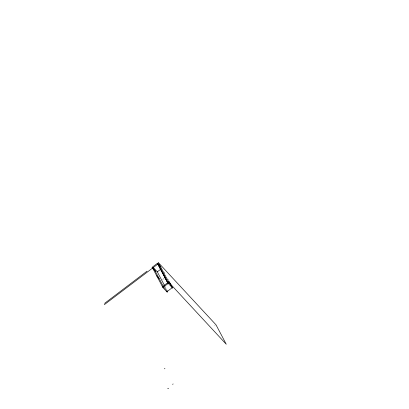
<?xml version="1.0" encoding="UTF-8"?>
<svg xmlns="http://www.w3.org/2000/svg" width="409" height="409" viewBox="0 0 409 409"><rect width="100%" height="100%" fill="white"/><g stroke="black" fill="none" stroke-linecap="round" stroke-linejoin="round"><path stroke-width="0.31" stroke-dasharray="2.04 1.53" d="M162.649 279.526L164.607 278.038M214.73 325.15L215.088 325.538M164.229 272.113L164.812 273.222M167.741 278.774L168.615 280.436M165.205 286.811L166.08 288.478"/><path stroke-width="0.61" d="M168.094 388.356L167.854 388.55L168.247 388.253M104.576 303.376L147.02 271.172M160.798 266.98L157.414 263.324L152.005 267.389L155.809 271.499M158.467 262.747L157.537 263.457L167.777 282.88L168.707 282.174L158.467 262.747L216.018 324.833L226.264 344.255L168.707 282.174M104.3 304.685L158.012 263.974L168.257 283.396L162.864 287.486L166.846 291.781M164.909 286.254L157.301 271.827L161.054 268.979M162.266 286.842L169.408 281.423M166.754 291.847L172.235 287.691L169.311 282.144M164.418 368.816L164.939 368.417M172.608 384.358L173.135 383.959M157.301 271.827L153.324 267.532L163.564 286.96L167.542 291.249M156.719 275.835L159.152 278.457M169.786 282.66L172.716 288.207L167.654 282.752L157.414 263.324M166.739 291.188L167.322 292.297M152.608 268.033L162.864 287.486"/></g></svg>
